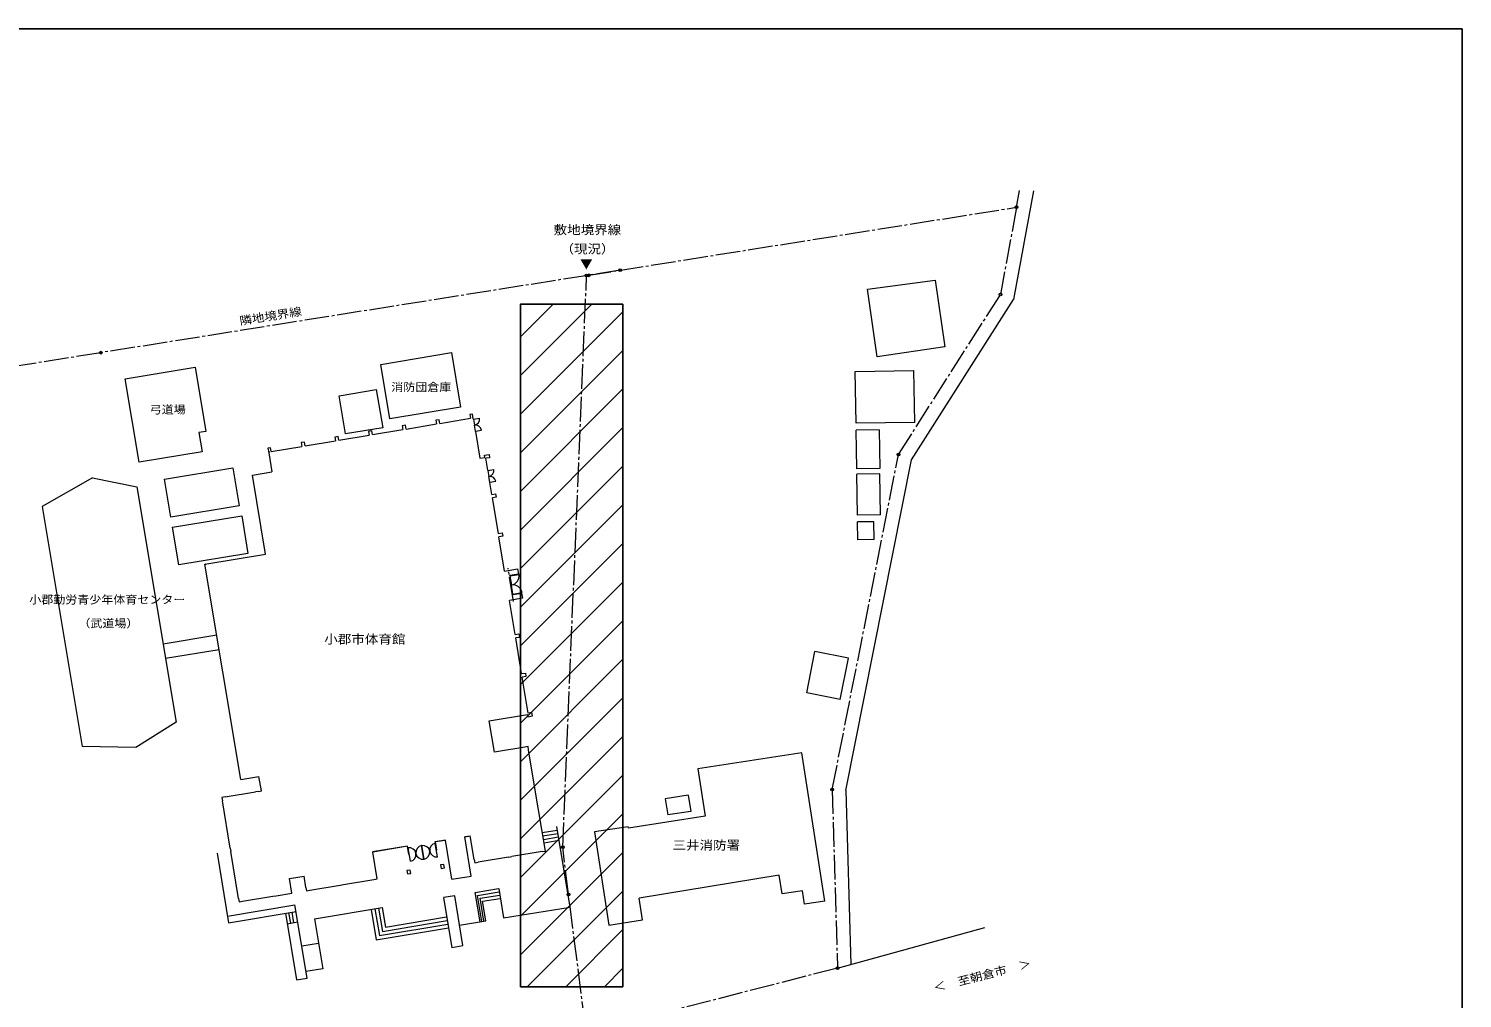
# Model space of a CAD drawing. Units: millimetres, scale not verified. Extents: x -328496 to -13092, y 212824 to 431428.
# Drawn here: x -223221 to -13092, y 289392 to 431428 of the extents above; entities that cross this region are included whole.
import ezdxf
from ezdxf.enums import TextEntityAlignment as Align

# ---------------------------------------------------------------- set-up
doc = ezdxf.new("R2010")
doc.units = ezdxf.units.MM
doc.header["$LTSCALE"] = 400
doc.linetypes.add('CHAIN2', pattern=[12, 9, -1, 1, -1])
for name, color, linetype, lineweight in [('0-0', 7, 'Continuous', 9), ('1-0', 3, 'Continuous', 9), ('1-1', 4, 'Continuous', 9), ('2-0', 4, 'Continuous', 9), ('3-0', 1, 'Continuous', 25), ('E-0', 2, 'Continuous', 9), ('F-0', 7, 'Continuous', 25)]:
    doc.layers.add(name, color=color, linetype=linetype, lineweight=lineweight)
doc.styles.add('ＭＳ ゴシック', font='')
doc.styles.get('ＭＳ ゴシック').set_extended_font_data('MS Gothic')

msp = doc.modelspace()

# ---------------------------------------------------------------- linework, layer by layer
at = {"layer": '0-0'}
for p, q in [((-75960.5, 407695.4), (-78888.6, 391739.1)), ((-78438.8, 405271.2), (-77985.9, 407739.1)), ((-93842, 368286.2), (-78888.6, 391739.1)), ((-103437.3, 319829.1), (-93842, 368286.2)), ((-103437.3, 319829.1), (-102695.1, 294352.6)), ((-104680, 293807.4), (-83068.1, 299742.9))]:
    msp.add_line(p, q, dxfattribs=at)
at = {"layer": '0-0', "linetype": 'CHAIN2'}
for p, q in [((-141449.6, 395267.7), (-78438.8, 405271.2)), ((-78438.8, 405271.2), (-80785.1, 392484.7)), ((-105443, 319996.3), (-104680, 293807.4)), ((-104680, 293807.4), (-141487, 284360.4))]:
    msp.add_line(p, q, dxfattribs=at)
for points in [[(-136538.8, 396047.3), (-212634, 383966.6), (-275297.6, 373924)], [(-105443, 319996.3), (-95730.8, 369043.9), (-80785.1, 392484.7)]]:
    msp.add_lwpolyline(points, dxfattribs=at)
at = {"layer": '0-0', "color": 3}
for centre in [(-78438.8, 405271.2), (-141123.1, 395300.9), (-136538.8, 396047.3), (-80785.1, 392484.7), (-212634, 383966.6), (-95730.8, 369043.9), (-105443, 319996.3), (-104680, 293807.4)]:
    msp.add_circle(centre, 200, dxfattribs=at)
at = {"layer": '1-0'}
for p, q in [((-163046.6, 374148.9), (-163539.8, 374066.9)), ((-163539.8, 374066.9), (-163449.7, 373524.4)), ((-162956.5, 373606.3), (-163046.6, 374148.9)), ((-162956.5, 373606.3), (-158468, 374351.7)), ((-158163.5, 374959.8), (-158558.1, 374894.2)), ((-158558.1, 374894.2), (-158468, 374351.7)), ((-158048.8, 374269.2), (-158163.5, 374959.8)), ((-172911.5, 372510.7), (-173404.7, 372428.7)), ((-173404.7, 372428.7), (-173314.6, 371886.2)), ((-172821.4, 371968.1), (-172911.5, 372510.7)), ((-172821.4, 371968.1), (-168382.2, 372705.3)), ((-167889, 372787.2), (-163449.7, 373524.4)), ((-157742.5, 372424.5), (-157090.5, 368498.3)), ((-187758.2, 370045.2), (-188152.8, 369979.6)), ((-188152.8, 369979.6), (-188038.1, 369289.1)), ((-187668.1, 369502.6), (-187758.2, 370045.2)), ((-187668.1, 369502.6), (-183179.6, 370248)), ((-183269.7, 370790.6), (-183179.6, 370248)), ((-182686.3, 370329.9), (-178247.1, 371067.1)), ((-177844, 371691.6), (-178337.2, 371609.7)), ((-178337.2, 371609.7), (-178247.1, 371067.1)), ((-177753.9, 371149), (-177844, 371691.6)), ((-177753.9, 371149), (-173314.6, 371886.2)), ((-188038.1, 369289.1), (-187573.7, 366492.4)), ((-155660.1, 368583.7), (-156202.7, 368493.6)), ((-155911.5, 366740.1), (-156202.7, 368493.6)), ((-190424.6, 366019), (-187573.7, 366492.4)), ((-155322.2, 363191.2), (-155613.4, 364944.7)), ((-155322.2, 363191.2), (-154779.6, 363281.3)), ((-154697.7, 362788.1), (-155240.3, 362698)), ((-154372, 357469.6), (-155240.3, 362698)), ((-154779.6, 363281.3), (-154697.7, 362788.1)), ((-154372, 357469.6), (-153829.4, 357559.7)), ((-153829.4, 357559.7), (-153747.5, 357066.4)), ((-153747.5, 357066.4), (-154290.1, 356976.3)), ((-153458.7, 351969.9), (-154290.1, 356976.3)), ((-192147.4, 321454.7), (-197386.4, 353002.6)), ((-153458.7, 351969.9), (-151559.7, 352285.3)), ((-151436.9, 351545.4), (-152694.6, 351336.5)), ((-152688.1, 351297.1), (-152694.6, 351336.5)), ((-151559.7, 352285.3), (-151436.9, 351545.4)), ((-150847.1, 347994), (-152746.1, 347678.7)), ((-151914.7, 342672.2), (-152746.1, 347678.7)), ((-150970, 348733.9), (-150847.1, 347994)), ((-151914.7, 342672.2), (-151372.2, 342762.3)), ((-151372.2, 342762.3), (-151290.2, 342269.1)), ((-151290.2, 342269.1), (-151832.8, 342179)), ((-150964.6, 336950.6), (-151832.8, 342179)), ((-150964.6, 336950.6), (-150422, 337040.7)), ((-150340.1, 336547.4), (-150882.7, 336457.3)), ((-150002.1, 331155), (-150882.7, 336457.3)), ((-150422, 337040.7), (-150340.1, 336547.4)), ((-154958, 325440.9), (-155723.9, 330052.7)), ((-149459.6, 331245.1), (-150002.1, 331155)), ((-150518.8, 326178.1), (-154958, 325440.9)), ((-149064.6, 320473.2), (-149943.6, 325766.8)), ((-192147.4, 321454.7), (-189469.1, 321899.5)), ((-192147.4, 321454.7), (-189469.1, 321899.5)), ((-194417.6, 318888.1), (-189978.4, 319625.3)), ((-189485.2, 319707.2), (-189978.4, 319625.3)), ((-189485.2, 319707.2), (-189978.4, 319625.3)), ((-147486.3, 310969.4), (-149064.6, 320473.2)), ((-193682.2, 311407.5), (-194829, 318313)), ((-159300.5, 313072.4), (-158501.4, 313205.1)), ((-159297.2, 313052.7), (-158498.1, 313185.4)), ((-157926.4, 309742.5), (-158498.1, 313185.4)), ((-193682.2, 311407.5), (-193600.3, 310914.3)), ((-167685.6, 311680), (-172805.5, 310829.7)), ((-167702.1, 311656.9), (-172802.2, 310810)), ((-167499, 310433.7), (-167702.1, 311656.9)), ((-167479.2, 310437), (-167685.6, 311680)), ((-167275.9, 309457), (-167603.6, 311430)), ((-165303, 309784.7), (-165630.6, 311757.7)), ((-165263.5, 309791.2), (-165591.1, 311764.2)), ((-163621.3, 312354.9), (-162141.6, 312600.6)), ((-163414.9, 311111.9), (-163621.3, 312354.9)), ((-163290.5, 310118.9), (-163618.2, 312091.9)), ((-163414.9, 311111.9), (-163395.2, 311115.2)), ((-161183.2, 306829.7), (-162138.3, 312580.9)), ((-158342.1, 307301.5), (-159297.2, 313052.7)), ((-192453.6, 304008.8), (-193600.3, 310914.3)), ((-172148.6, 306873.9), (-172802.2, 310810)), ((-167499, 310433.7), (-167479.2, 310437)), ((-162365.6, 309005.3), (-162858.9, 308923.4)), ((-162283.7, 308512.1), (-162365.6, 309005.3)), ((-152912, 310068.4), (-157351.2, 309331.2)), ((-152912, 310068.4), (-152418.8, 310150.3)), ((-147979.6, 310887.5), (-152418.8, 310150.3)), ((-147979.6, 310887.5), (-147486.3, 310969.4)), ((-182588.7, 305647), (-182863.1, 307299.4)), ((-177081.1, 306054.8), (-172641.8, 306792)), ((-172641.8, 306792), (-172148.6, 306873.9)), ((-161183.2, 306829.7), (-158342.1, 307301.5)), ((-182013.5, 305235.7), (-177574.3, 305972.9)), ((-177574.3, 305972.9), (-177081.1, 306054.8)), ((-191878.4, 303597.5), (-187439.2, 304334.7)), ((-187439.2, 304334.7), (-186946, 304416.6))]:
    msp.add_line(p, q, dxfattribs=at)
at = {"layer": '1-0', "color": 4}
for p, q in [((-158043.1, 374234.7), (-157155.2, 374382.1)), ((-157748.2, 372459), (-156860.3, 372606.4)), ((-155905.8, 366705.6), (-155042.6, 366848.9)), ((-155619.1, 364979.2), (-154755.9, 365122.6)), ((-152682.4, 351262.5), (-151350.6, 351483.7)), ((-152240, 348599), (-150908.3, 348820.2)), ((-147934.7, 313669.6), (-145740.7, 314033.9)), ((-147852.5, 313174.2), (-145658.4, 313538.6)), ((-147770.2, 312678.9), (-145576.2, 313043.2)), ((-147688, 312183.5), (-145493.9, 312547.9)), ((-195617, 310650.7), (-193924.9, 300461.2)), ((-157421.8, 304473.5), (-154261.3, 304998.3)), ((-194087.3, 301439.4), (-184195.2, 303082.1)), ((-182412.2, 292345.5), (-184195.2, 303082.1)), ((-171939.5, 302603.3), (-171374.7, 299202.5)), ((-162433.1, 304131), (-161221.3, 296833.8)), ((-156784.7, 300637.2), (-157421.8, 304473.5)), ((-193924.9, 300461.2), (-184032.7, 302103.9)), ((-185580.4, 301846.9), (-183959.9, 292088.5)), ((-185325.7, 300313.3), (-183778.1, 300570.3)), ((-185120.1, 301923.3), (-184865.4, 300389.8)), ((-184659.8, 301999.7), (-184405.2, 300466.2)), ((-181342.5, 301041.8), (-180128.4, 293730.8)), ((-173013.9, 302424.9), (-172270.7, 297949.7)), ((-172476.7, 302514.1), (-171822.7, 298576.1)), ((-171374.7, 299202.5), (-161876.6, 300779.8)), ((-170926.7, 299829), (-161965.8, 301317)), ((-160061.6, 300093), (-156219.7, 300731)), ((-172270.7, 297949.7), (-161698.2, 299705.4)), ((-171822.7, 298576.1), (-161787.4, 300242.6)), ((-180728.9, 297418.8), (-183186.9, 297010.6)), ((-161221.3, 296833.8), (-159573.6, 297107.4)), ((-183959.9, 292088.5), (-182412.2, 292345.5)), ((-180128.4, 293730.8), (-182574.8, 293324.6))]:
    msp.add_line(p, q, dxfattribs=at)
at = {"layer": '1-0', "color": 4, "linetype": 'CHAIN2'}
msp.add_line((-152136.7, 347519.2), (-152950.1, 352417), dxfattribs=at)
at = {"layer": '1-0', "color": 7}
msp.add_line((-152503.5, 349923.8), (-152461.2, 349930.8), dxfattribs=at)
for points in [[(-158048.8, 374269.2), (-158043.1, 374234.7), (-157895.6, 373346.9)], [(-157742.5, 372424.5), (-157748.2, 372459), (-157895.6, 373346.9)], [(-155911.5, 366740.1), (-155905.8, 366705.6), (-155762.4, 365842.4)], [(-155613.4, 364944.7), (-155619.1, 364979.2), (-155762.4, 365842.4)], [(-152688.1, 351297.1), (-152682.4, 351262.5), (-152461.2, 349930.8)], [(-152234.3, 348564.5), (-152240, 348599), (-152461.2, 349930.8)]]:
    msp.add_lwpolyline(points, dxfattribs=at)
at = {"layer": '1-0'}
for points in [[(-167889, 372787.2), (-167979.1, 373329.8), (-168472.3, 373247.8), (-168382.2, 372705.3)], [(-182686.3, 370329.9), (-182776.4, 370872.5), (-183269.7, 370790.6)], [(-157090.5, 368498.3), (-156375.2, 368617), (-156432.6, 368962.3)], [(-156432.6, 368962.3), (-155742, 369077), (-155660.1, 368583.7)], [(-152234.3, 348564.5), (-152227.8, 348525), (-150970, 348733.9)], [(-155723.9, 330052.7), (-150125.5, 330982.4), (-150068.2, 330637.1)], [(-150068.2, 330637.1), (-149377.6, 330751.8), (-149459.6, 331245.1)], [(-149943.6, 325766.8), (-150025.6, 326260), (-150518.8, 326178.1)], [(-189485.2, 319707.2), (-189115.2, 319768.6), (-189469.1, 321899.5)], [(-189485.2, 319707.2), (-189115.2, 319768.6), (-189469.1, 321899.5)], [(-194417.6, 318888.1), (-194910.9, 318806.2), (-194829, 318313)], [(-163395.2, 311115.2), (-163598.3, 312338.4), (-162138.3, 312580.9)], [(-162858.9, 308923.4), (-162776.9, 308430.2), (-162283.7, 308512.1)], [(-157926.4, 309742.5), (-157844.5, 309249.3), (-157351.2, 309331.2)], [(-186946, 304416.6), (-184652.4, 304797.5), (-185008.7, 306943.1), (-182863.1, 307299.4)], [(-186946, 304416.6), (-184652.4, 304797.5), (-185008.7, 306943.1)], [(-182588.7, 305647), (-182506.8, 305153.8), (-182013.5, 305235.7)], [(-192453.6, 304008.8), (-192371.7, 303515.6), (-191878.4, 303597.5)]]:
    msp.add_lwpolyline(points, dxfattribs=at)
at = {"layer": '1-0', "color": 4}
for points in [[(-154329.3, 305482.2), (-153612.2, 301163.6), (-143852.6, 302760.4), (-145810.9, 314552.8)], [(-157067.3, 300590.3), (-157784.3, 304908.4), (-154341.3, 305480.2)], [(-181342.5, 301041.8), (-171402.2, 302692.5), (-170926.7, 299829)], [(-159573.6, 297107.4), (-160768.7, 304419.6), (-162435.1, 304142.9)], [(-156502.2, 300684.1), (-157059.3, 304038.6), (-154181.3, 304516.5)], [(-156219.7, 300731), (-156696.7, 303603.7), (-154101.3, 304034.7)]]:
    msp.add_lwpolyline(points, dxfattribs=at)
at = {"layer": '1-0'}
msp.add_lwpolyline([(-167216.2, 307693), (-167298.1, 308186.2), (-167791.3, 308104.3), (-167709.4, 307611.1)], close=True, dxfattribs=at)
at = {"layer": '1-0', "color": 4}
for centre, radius, start, end in [((-158043.1, 374234.7), 900, 279.42867, 9.42867), ((-157748.2, 372459), 900, 9.42867, 99.42867), ((-155905.8, 366705.6), 875, 279.42867, 9.42867), ((-155619.1, 364979.2), 875, 9.42867, 99.42867), ((-152682.4, 351262.5), 1350, 279.42867, 9.42867), ((-152240, 348599), 1350, 9.42867, 99.42867)]:
    msp.add_arc(centre, radius, start, end, dxfattribs=at)
at = {"layer": '1-0'}
for centre, start, end in [((-167439.8, 310443.5), 279.42867, 99.42867), ((-165466.8, 310771.2), 99.42867, 279.42867), ((-165427.3, 310777.7), 279.42867, 99.42867), ((-163454.3, 311105.4), 99.42867, 279.42867)]:
    msp.add_arc(centre, 1000, start, end, dxfattribs=at)
at = {"layer": '1-1'}
for p, q in [((-171612, 382259.9), (-161255.4, 383979.8)), ((-161255.4, 383979.8), (-159931, 376004.2)), ((-170287.6, 374284.3), (-171612, 382259.9)), ((-177701.7, 377665), (-172266.5, 378567.6)), ((-172266.5, 378567.6), (-171335.2, 372959.4)), ((-176770.4, 372056.8), (-177701.7, 377665)), ((-159931, 376004.2), (-170287.6, 374284.3)), ((-171335.2, 372959.4), (-176770.4, 372056.8)), ((-188041.7, 369310.8), (-187886.1, 369466.4)), ((-213888.2, 365631), (-221222.2, 361440.2)), ((-213888.2, 365631), (-207344.1, 364322.2)), ((-202385.1, 359874.4), (-203307.1, 365426.2)), ((-221222.2, 361440.2), (-215385.5, 326292.3)), ((-192384.6, 361535.1), (-202385.1, 359874.4)), ((-197371, 352910.4), (-197257.3, 353024.1)), ((-203527.1, 341337), (-195665.9, 342642.5)), ((-203172.8, 339203.3), (-195311.6, 340508.7))]:
    msp.add_line(p, q, dxfattribs=at)
for points in [[(-209059.9, 380124.5), (-198831.8, 381823), (-197271.8, 372428.9), (-198271.9, 372262.8), (-197806.6, 369461), (-207034.6, 367928.5)], [(-201232, 352887.4), (-202146.6, 358394.9), (-192002.1, 360079.5), (-191087.5, 354572)]]:
    msp.add_lwpolyline(points, close=True, dxfattribs=at)
for points in [[(-203307.1, 365426.2), (-193306.5, 367086.9), (-192384.6, 361535.1)], [(-207344.1, 364322.2), (-201620.7, 329856.7), (-207532.1, 326108.3), (-215385.5, 326292.3)]]:
    msp.add_lwpolyline(points, dxfattribs=at)
at = {"layer": '1-1', "color": 3}
msp.add_lwpolyline([(-197386.4, 353002.6), (-188507.9, 354477), (-190424.6, 366019)], dxfattribs=at)
at = {"layer": '2-0'}
for p, q in [((-102072.9, 381230.8), (-93473.9, 381358.7)), ((-101959.9, 373631.7), (-102072.9, 381230.8)), ((-93360.9, 373759.5), (-93473.9, 381358.7)), ((-93360.9, 373759.5), (-101959.9, 373631.7)), ((-98545.4, 372682.3), (-101945.1, 372631.8)), ((-98545.4, 372682.3), (-98461.2, 367017.9)), ((-98449.3, 366218), (-101848.9, 366167.4)), ((-101759.7, 360168.1), (-101848.9, 366167.4)), ((-98360.1, 360218.6), (-98449.3, 366218)), ((-98360.1, 360218.6), (-101759.7, 360168.1)), ((-101706.2, 356568.5), (-101744.9, 359168.2)), ((-99306.5, 356604.2), (-101706.2, 356568.5))]:
    msp.add_line(p, q, dxfattribs=at)
at = {"layer": '2-0', "color": 3}
for p, q in [((-126562.5, 319142.3), (-129922, 318619.5)), ((-129922, 318619.5), (-129553, 316248)), ((-126562.5, 319142.3), (-126193.4, 316770.8)), ((-126193.4, 316770.8), (-129553, 316248))]:
    msp.add_line(p, q, dxfattribs=at)
at = {"layer": '2-0'}
for points in [[(-90355.4, 394594.3), (-88941.6, 384809.2), (-98838.8, 383379.3), (-100268.8, 393276.5), (-90356, 394594.3)], [(-98461.2, 367017.9), (-101860.8, 366967.3), (-101945.1, 372631.8)], [(-99306.5, 356604.2), (-99345.1, 359203.9), (-101744.9, 359168.2)], [(-104285.6, 333145.4), (-109190.3, 334116.7), (-107986, 340198.6)], [(-104285.6, 333145.4), (-103081.3, 339227.4), (-107986, 340198.6)]]:
    msp.add_lwpolyline(points, dxfattribs=at)
at = {"layer": '2-0', "color": 3}
for points in [[(-106539.6, 303633), (-109922.9, 325375), (-125139.8, 323007), (-124063.4, 316090.3), (-135327.9, 314337.3), (-135358.6, 314535)], [(-135358.6, 314535), (-140299.2, 313766.1), (-138177.2, 300130.3)], [(-106539.6, 303633), (-109503.9, 303171.7), (-109811.4, 305147.9), (-112775.7, 304686.6), (-113206.3, 307453.3), (-133728.7, 304061)], [(-138177.2, 300130.3), (-133236.7, 300899.1), (-133728.7, 304061)]]:
    msp.add_lwpolyline(points, dxfattribs=at)
at = {"layer": '3-0'}
for p, q in [((-151125.8, 380618.5), (-140669, 391075.3)), ((-151125.8, 386275.4), (-146325.9, 391075.3)), ((-136125.8, 291075.3), (-136125.8, 391075.3)), ((-151125.8, 374961.7), (-136125.8, 389961.7)), ((-151125.8, 369304.8), (-136125.8, 384304.8)), ((-151125.8, 363648), (-136125.8, 378648)), ((-151125.8, 357991.1), (-136125.8, 372991.1)), ((-151125.8, 352334.2), (-136125.8, 367334.2)), ((-151125.8, 346677.4), (-136125.8, 361677.4)), ((-151125.8, 341020.5), (-136125.8, 356020.5)), ((-151125.8, 335363.7), (-136125.8, 350363.7)), ((-151125.8, 329706.8), (-136125.8, 344706.8)), ((-151125.8, 324050), (-136125.8, 339050)), ((-151125.8, 318393.1), (-136125.8, 333393.1)), ((-151125.8, 312736.3), (-136125.8, 327736.3)), ((-151125.8, 307079.4), (-136125.8, 322079.4)), ((-151125.8, 301422.6), (-136125.8, 316422.6)), ((-151125.8, 295765.7), (-136125.8, 310765.7)), ((-150159.3, 291075.3), (-136125.8, 305108.8)), ((-144502.5, 291075.3), (-136125.8, 299452)), ((-138845.6, 291075.3), (-136125.8, 293795.1)), ((-151125.8, 291075.3), (-136125.8, 291075.3))]:
    msp.add_line(p, q, dxfattribs=at)
msp.add_lwpolyline([(-136125.8, 391075.3), (-151125.8, 391075.3), (-151125.8, 291075.3)], dxfattribs=at)
at = {"layer": 'E-0', "linetype": 'CHAIN2'}
msp.add_lwpolyline([(-141616.4, 285359.1), (-144107.1, 304591.4), (-144948.2, 311540.7), (-141441.7, 395268.9)], dxfattribs=at)
at = {"layer": 'E-0'}
for centre in [(-141449.6, 395267.7), (-144948.2, 311540.7), (-144107.1, 304591.4)]:
    msp.add_circle(centre, 200, dxfattribs=at)
at = {"layer": 'F-0', "color": 134}
msp.add_line((-13092.5, 431428.2), (-13092.5, 212824.4), dxfattribs=at)
msp.add_lwpolyline([(-328496.4, 212824.4), (-328496.4, 431428.2), (-13092.5, 431428.2)], dxfattribs=at)

# ---------------------------------------------------------------- texts
at = {"layer": '0-0', "style": 'ＭＳ ゴシック', "width": 1.15}
for s, rotation, p in [('隣地境界線', 9.105, (-192158.6, 387664.9)), ('＜\u3000至朝倉市\u3000＞', 14.395, (-90352.3, 289966.3))]:
    msp.add_text(s, height=1173, rotation=rotation, dxfattribs=at).set_placement(p, align=Align.BOTTOM_LEFT)
at = {"layer": '1-1', "color": 7, "style": 'ＭＳ ゴシック', "width": 1.1}
for s, p in [('消防団倉庫', (-170070.8, 377981.1)), ('弓道場', (-205493.8, 374687.9)), ('小郡勤労青少年体育センター', (-223136.6, 346853.6)), ('（武道場）', (-215936.6, 343374.8))]:
    msp.add_text(s, height=1173, dxfattribs=at).set_placement(p, align=Align.BOTTOM_LEFT)
at = {"layer": '1-1', "color": 3, "style": 'ＭＳ ゴシック', "width": 1.1}
msp.add_text('小郡市体育館', height=1320, dxfattribs=at).set_placement((-179893.7, 340948.3), align=Align.BOTTOM_LEFT)
at = {"layer": '2-0', "color": 3, "style": 'ＭＳ ゴシック', "width": 1.1}
msp.add_text('三井消防署', height=1320, dxfattribs=at).set_placement((-128848.2, 310772.4), align=Align.BOTTOM_LEFT)
at = {"layer": 'E-0', "style": 'ＭＳ ゴシック', "width": 1.1}
for s, p in [('敷地境界線', (-146277.8, 400919.6)), ('（現況）', (-145277.8, 398109))]:
    msp.add_text(s, height=1320, dxfattribs=at).set_placement(p, align=Align.BOTTOM_LEFT)
at = {"layer": 'E-0', "style": 'ＭＳ ゴシック'}
msp.add_text('▼', height=1320, dxfattribs=at).set_placement((-142386.9, 395879.3), align=Align.BOTTOM_LEFT)

doc.saveas('drawing.dxf')
